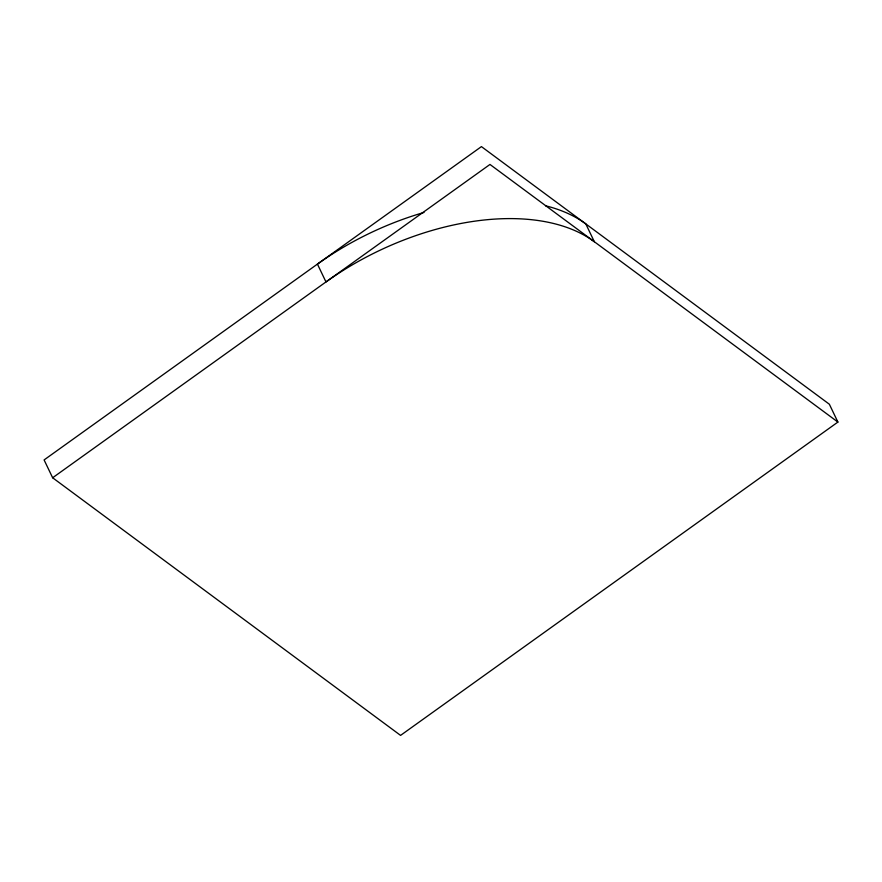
<?xml version="1.0" encoding="UTF-8"?>
<svg xmlns="http://www.w3.org/2000/svg" width="882" height="882" viewBox="0 0 882 882"><rect width="100%" height="100%" fill="white"/><g stroke="black" fill="none" stroke-linecap="round" stroke-linejoin="round"><path stroke-width="1.32" d="M52.644 477.768L489.973 164.449L837.9 422.07L400.571 735.39L52.644 477.768L44.1 459.93L481.429 146.61L829.356 404.232L837.9 422.07M423.988 212.463A207.744 120.04 -25.6 0 0 317.432 264.104L325.976 281.942A207.744 120.04 -25.6 0 1 594.347 241.734L585.802 223.896A207.744 120.04 -25.6 0 0 545.517 205.771"/></g></svg>
